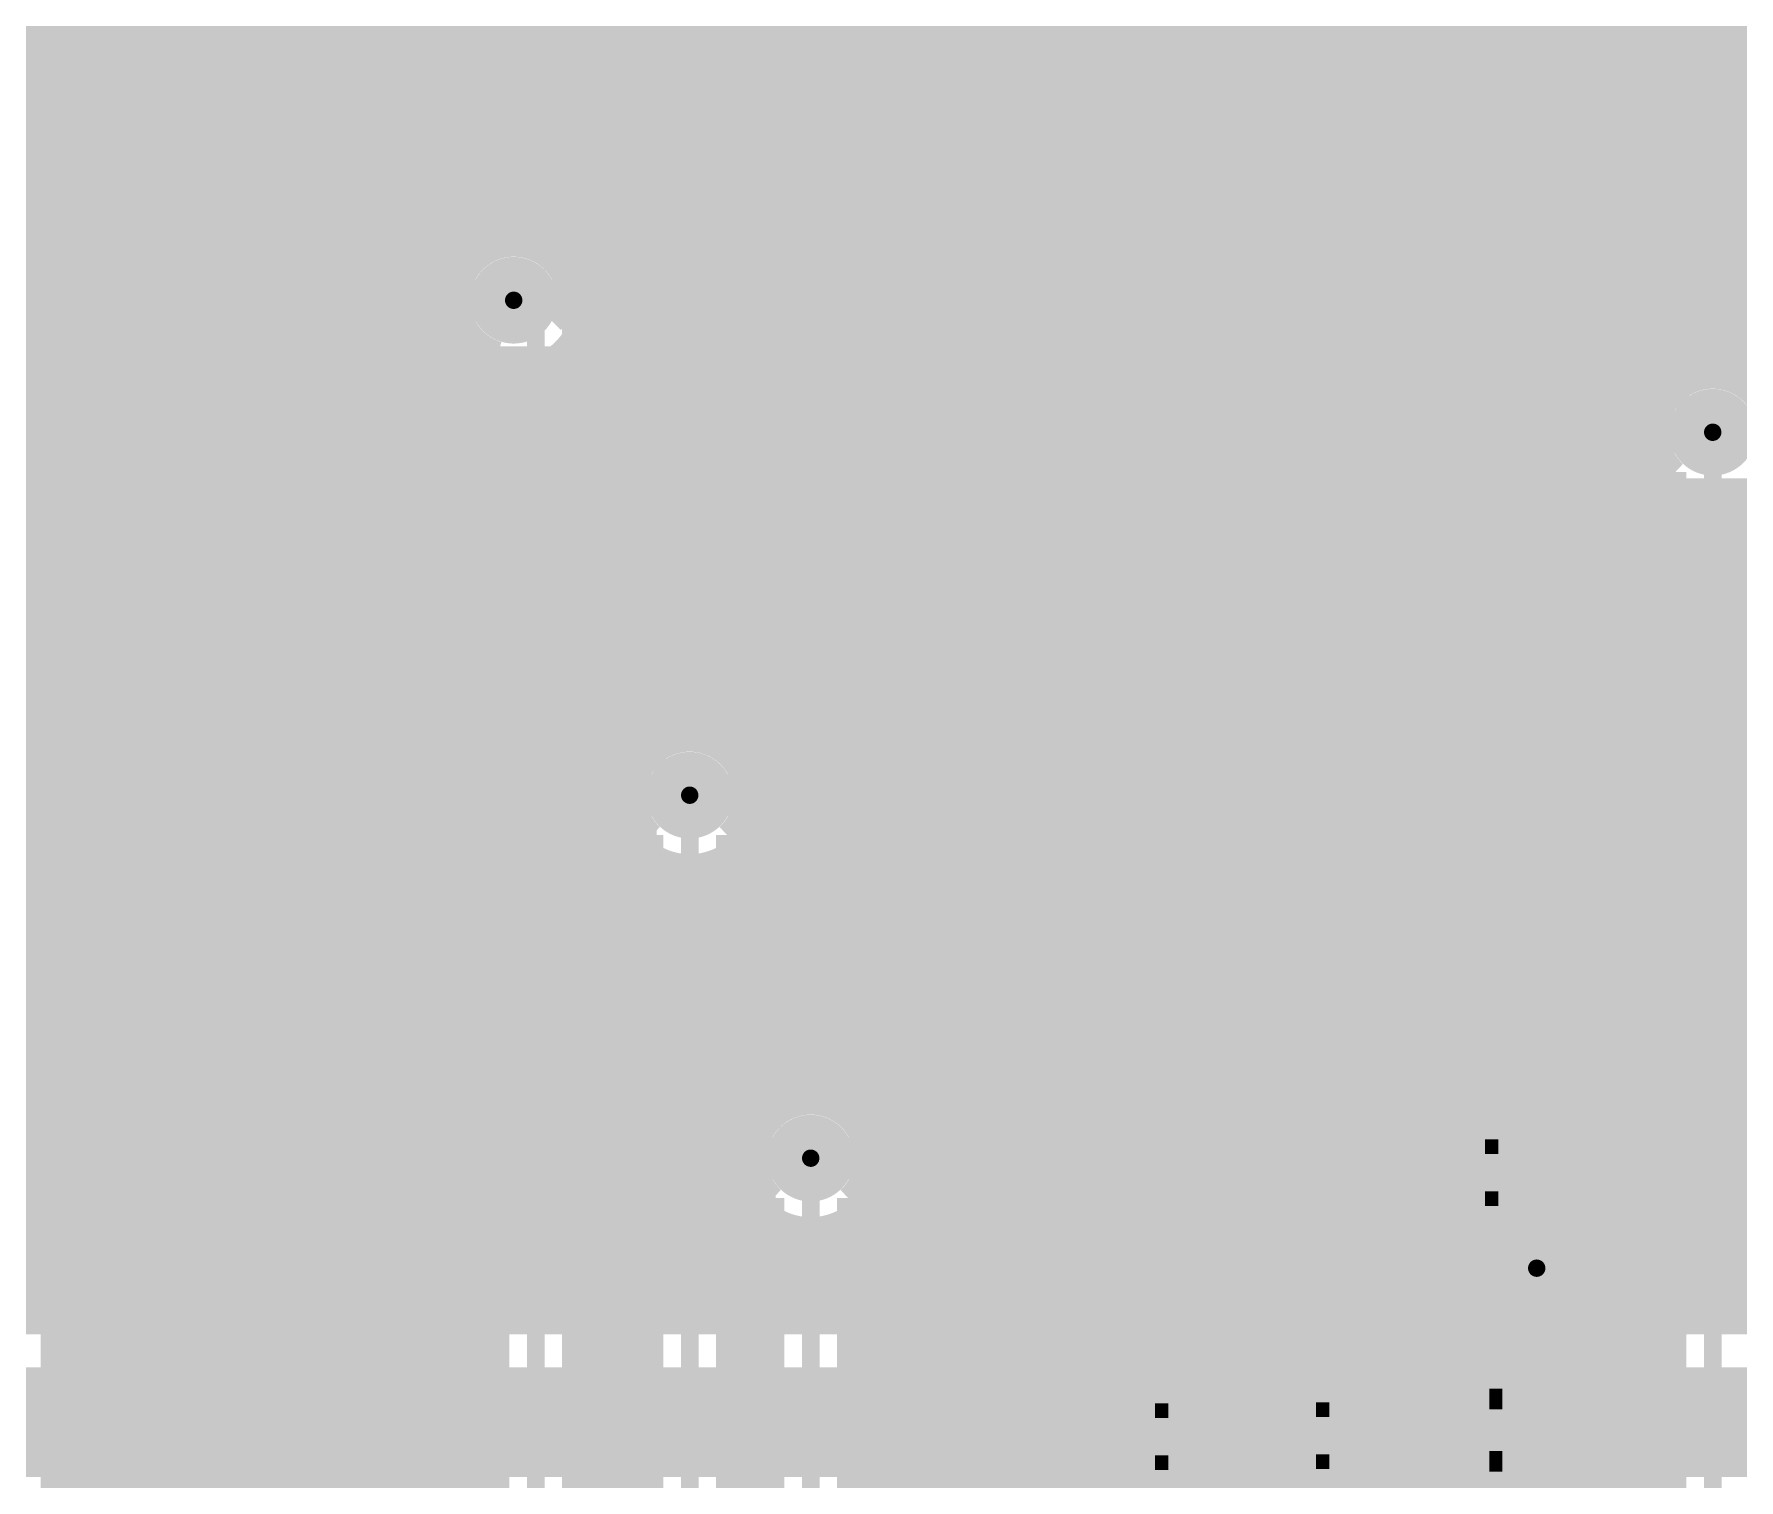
# Model space of a CAD drawing. Extents: x -10 to 131, y -93 to 209.
# Drawn here: x 45.52 to 65.2, y 31.21 to 47.9 of the extents above; entities that cross this region are included whole.
import ezdxf

# ---------------------------------------------------------------- set-up
doc = ezdxf.new("R2010")
doc.units = 0
doc.header["$MEASUREMENT"] = 0
doc.layers.get('0').update_dxf_attribs({"linetype": 'CONTINUOUS'})
for name, color, linetype in [('22-303-0_AST', 7, 'CONTINUOUS'), ('22-303-0_BOT', 2, 'CONTINUOUS'), ('22-303-0_DRD', 6, 'CONTINUOUS'), ('22-303-0_DRL', 1, 'CONTINUOUS'), ('22-303-0_GND', 3, 'CONTINUOUS'), ('22-303-0_IN1', 10, 'CONTINUOUS'), ('22-303-0_SMT', 9, 'CONTINUOUS'), ('22-303-0_SPT', 11, 'CONTINUOUS'), ('22-303-0_SST', 8, 'CONTINUOUS'), ('22-303-0_TOP', 15, 'CONTINUOUS'), ('THRUHOLE_TAP', 2, 'CONTINUOUS')]:
    doc.layers.add(name, color=color, linetype=linetype)

# ---------------------------------------------------------------- blocks, each defined once
blk = doc.blocks.new('ROUND_70')
at = {"const_width": 0.29972}
blk.add_lwpolyline([(-0.14986, 0, 1), (0.14986, 0, 1)], format="xyb", close=True, dxfattribs=at)
blk = doc.blocks.new('ROUND_75')
at = {"const_width": 0.29972}
blk.add_lwpolyline([(-0.14986, 0, 1), (0.14986, 0, 1)], format="xyb", close=True, dxfattribs=at)
blk = doc.blocks.new('ROUND_117')
at = {"const_width": 0.10033}
blk.add_lwpolyline([(-0.050164, 0, 1), (0.050164, 0, 1)], format="xyb", close=True, dxfattribs=at)
blk = doc.blocks.new('ROUND_100')
at = {"const_width": 0.50038}
blk.add_lwpolyline([(-0.25019, 0, 1), (0.25019, 0, 1)], format="xyb", close=True, dxfattribs=at)
blk = doc.blocks.new('ROUND_101')
at = {"const_width": 0.0635}
blk.add_lwpolyline([(-0.03175, 0, 1), (0.03175, 0, 1)], format="xyb", close=True, dxfattribs=at)
blk = doc.blocks.new('RECTANGLE_3')
blk.add_solid([(0.4826, 0.4064), (0.4826, -0.4064), (-0.4826, 0.4064), (-0.4826, -0.4064)])
blk = doc.blocks.new('ROUND_108')
at = {"const_width": 0.10033}
blk.add_lwpolyline([(-0.050164, 0, 1), (0.050164, 0, 1)], format="xyb", close=True, dxfattribs=at)

msp = doc.modelspace()

# ---------------------------------------------------------------- linework, layer by layer
at = {"layer": '22-303-0_AST', "const_width": 0.1524}
for points in [[(63.6905, 30.2895), (63.6905, 33.2105), (62.0522, 33.2105), (62.0522, 30.2895), (63.6905, 30.2895)], [(62.56274, 32.74568), (62.39256, 32.8041), (62.39256, 33.1597), (62.56274, 33.22066), (63.24092, 33.22066), (63.40856, 33.1597), (63.40856, 32.8041), (63.24092, 32.74568)], [(62.39256, 32.02686), (62.39256, 32.26308)], [(62.39256, 32.1437), (63.40856, 32.1437), (63.24092, 32.26308)], [(62.39256, 31.3055), (62.39256, 31.54426)], [(62.39256, 31.42488), (63.40856, 31.42488), (63.24092, 31.54426)]]:
    msp.add_lwpolyline(points, dxfattribs=at)
at = {"layer": '22-303-0_BOT'}
for points, const_width in [([(45.5422, 58.10758), (45.5422, 33.02)], 0.254), ([(45.7708, 58.10758), (45.7708, 33.02)], 0.254), ([(45.9994, 58.10758), (45.9994, 33.02)], 0.254), ([(46.228, 58.10758), (46.228, 33.02)], 0.254), ([(46.4566, 58.10758), (46.4566, 33.02)], 0.254), ([(46.6852, 58.10758), (46.6852, 33.02)], 0.254), ([(46.9138, 58.10758), (46.9138, 33.02)], 0.254), ([(47.1424, 58.10758), (47.1424, 33.02)], 0.254), ([(47.371, 58.10758), (47.371, 33.02)], 0.254), ([(47.5996, 58.10758), (47.5996, 33.02)], 0.254), ([(47.8282, 58.10758), (47.8282, 33.02)], 0.254), ([(48.0568, 58.10758), (48.0568, 33.02)], 0.254), ([(48.2854, 58.10758), (48.2854, 33.02)], 0.254), ([(48.514, 58.10758), (48.514, 33.02)], 0.254), ([(48.7426, 58.10758), (48.7426, 33.02)], 0.254), ([(48.9712, 58.10758), (48.9712, 33.02)], 0.254), ([(49.1998, 58.10758), (49.1998, 33.02)], 0.254), ([(49.4284, 58.10758), (49.4284, 33.02)], 0.254), ([(49.657, 58.10758), (49.657, 33.02)], 0.254), ([(49.8856, 58.10758), (49.8856, 33.02)], 0.254), ([(50.1142, 58.10758), (50.1142, 33.02)], 0.254), ([(50.3428, 58.10758), (50.3428, 45.21454)], 0.254), ([(50.5714, 58.10758), (50.5714, 45.4787)], 0.254), ([(50.8, 58.10758), (50.8, 45.59808)], 0.254), ([(51.0286, 58.10758), (51.0286, 45.63872)], 0.254), ([(51.2572, 58.10758), (51.2572, 45.61332)], 0.254), ([(51.4858, 58.10758), (51.4858, 45.51426)], 0.254), ([(51.7144, 58.10758), (51.7144, 45.29582)], 0.254), ([(51.943, 58.10758), (51.943, 33.02)], 0.254), ([(52.1716, 58.10758), (52.1716, 33.02)], 0.254), ([(52.4002, 58.10758), (52.4002, 39.54272)], 0.254), ([(52.6288, 58.10758), (52.6288, 39.78148)], 0.254), ([(52.8574, 58.10758), (52.8574, 39.8907)], 0.254), ([(53.086, 58.10758), (53.086, 39.92372)], 0.254), ([(53.3146, 58.10758), (53.3146, 39.8907)], 0.254), ([(53.5432, 58.10758), (53.5432, 39.78148)], 0.254), ([(53.7718, 58.10758), (53.7718, 39.54272)], 0.254), ([(54.0004, 58.10758), (54.0004, 35.5727)], 0.254), ([(54.229, 58.10758), (54.229, 35.69208)], 0.254), ([(54.4576, 58.10758), (54.4576, 35.73272)], 0.254), ([(54.6862, 58.10758), (54.6862, 35.70732)], 0.254), ([(54.9148, 58.10758), (54.9148, 35.60826)], 0.254), ([(55.1434, 58.10758), (55.1434, 35.38982)], 0.254), ([(55.372, 58.10758), (55.372, 33.02)], 0.254), ([(55.6006, 58.10758), (55.6006, 33.02)], 0.254), ([(55.8292, 58.10758), (55.8292, 33.02)], 0.254), ([(56.0578, 58.10758), (56.0578, 33.02)], 0.254), ([(56.2864, 58.10758), (56.2864, 33.02)], 0.254), ([(56.515, 58.10758), (56.515, 33.02)], 0.254), ([(56.7436, 58.10758), (56.7436, 33.02)], 0.254), ([(56.9722, 58.10758), (56.9722, 33.02)], 0.254), ([(57.2008, 58.10758), (57.2008, 33.02)], 0.254), ([(57.4294, 58.10758), (57.4294, 33.02)], 0.254), ([(57.658, 58.10758), (57.658, 33.02)], 0.254), ([(57.8866, 58.10758), (57.8866, 33.02)], 0.254), ([(58.1152, 58.10758), (58.1152, 33.02)], 0.254), ([(58.3438, 58.10758), (58.3438, 33.02)], 0.254), ([(58.5724, 58.10758), (58.5724, 33.02)], 0.254), ([(58.801, 58.10758), (58.801, 33.02)], 0.254), ([(59.0296, 58.10758), (59.0296, 33.02)], 0.254), ([(59.2582, 58.10758), (59.2582, 33.02)], 0.254), ([(59.4868, 58.10758), (59.4868, 33.02)], 0.254), ([(59.7154, 58.10758), (59.7154, 33.02)], 0.254), ([(59.944, 58.10758), (59.944, 33.02)], 0.254), ([(60.1726, 58.10758), (60.1726, 33.02)], 0.254), ([(60.4012, 58.10758), (60.4012, 33.02)], 0.254), ([(60.6298, 58.10758), (60.6298, 33.02)], 0.254), ([(60.8584, 58.10758), (60.8584, 33.02)], 0.254), ([(61.087, 58.10758), (61.087, 33.02)], 0.254), ([(61.3156, 58.10758), (61.3156, 33.02)], 0.254), ([(61.5442, 58.10758), (61.5442, 33.02)], 0.254), ([(61.7728, 58.10758), (61.7728, 33.02)], 0.254), ([(62.0014, 58.10758), (62.0014, 33.02)], 0.254), ([(62.23, 58.10758), (62.23, 33.02)], 0.254), ([(62.4586, 58.10758), (62.4586, 33.02)], 0.254), ([(62.6872, 58.10758), (62.6872, 33.02)], 0.254), ([(62.9158, 58.10758), (62.9158, 33.02)], 0.254), ([(63.1444, 58.10758), (63.1444, 33.02)], 0.254), ([(63.373, 58.10758), (63.373, 33.02)], 0.254), ([(63.6016, 58.10758), (63.6016, 33.02)], 0.254), ([(63.8302, 58.10758), (63.8302, 33.02)], 0.254), ([(64.0588, 58.10758), (64.0588, 33.02)], 0.254), ([(64.2874, 58.10758), (64.2874, 43.83532)], 0.254), ([(64.516, 58.10758), (64.516, 44.0182)], 0.254), ([(64.7446, 58.10758), (64.7446, 44.09948)], 0.254), ([(64.9732, 58.10758), (64.9732, 44.10964)], 0.254), ([(65.2018, 58.10758), (65.2018, 44.05376)], 0.254), ([(76.454, 47.8282), (20.5994, 47.8282)], 0.254), ([(76.454, 47.5996), (20.5105, 47.5996)], 0.254), ([(76.454, 47.371), (20.30984, 47.371)], 0.254), ([(76.454, 47.1424), (20.62734, 47.1424)], 0.254), ([(76.454, 46.9138), (21.02866, 46.9138)], 0.254), ([(76.454, 46.6852), (21.1836, 46.6852)], 0.254), ([(76.454, 46.4566), (21.2471, 46.4566)], 0.254), ([(76.454, 46.228), (21.24456, 46.228)], 0.254), ([(76.454, 45.9994), (21.1709, 45.9994)], 0.254), ([(76.454, 45.7708), (21.00326, 45.7708)], 0.254), ([(50.67046, 45.5422), (30.48254, 45.5422)], 0.254), ([(76.454, 45.5422), (51.43754, 45.5422)], 0.254), ([(50.4063, 45.3136), (30.7467, 45.3136)], 0.254), ([(76.454, 45.3136), (51.7017, 45.3136)], 0.254), ([(50.28692, 45.085), (30.86608, 45.085)], 0.254), ([(76.454, 45.085), (51.82108, 45.085)], 0.254), ([(50.24628, 44.8564), (30.90672, 44.8564)], 0.254), ([(76.454, 44.8564), (51.86172, 44.8564)], 0.254), ([(50.27168, 44.6278), (30.88132, 44.6278)], 0.254), ([(76.454, 44.6278), (51.83632, 44.6278)], 0.254), ([(50.37074, 44.3992), (30.78226, 44.3992)], 0.254), ([(50.3428, 44.44746), (50.3428, 33.02)], 0.254), ([(51.7144, 44.36618), (51.7144, 33.02)], 0.254), ([(74.03846, 44.3992), (51.73726, 44.3992)], 0.254), ([(50.58918, 44.1706), (30.56382, 44.1706)], 0.254), ([(50.5714, 44.1833), (50.5714, 33.02)], 0.254), ([(73.7743, 44.1706), (51.51882, 44.1706)], 0.254), ([(50.8, 44.06392), (50.8, 33.02)], 0.254), ([(51.0286, 44.02328), (51.0286, 33.02)], 0.254), ([(51.2572, 44.04868), (51.2572, 33.02)], 0.254), ([(51.4858, 44.14774), (51.4858, 33.02)], 0.254), ([(64.39662, 43.942), (25.2222, 43.942)], 0.254), ([(64.1985, 43.7134), (33.28162, 43.7134)], 0.254), ([(64.1096, 43.4848), (33.55594, 43.4848)], 0.254), ([(64.08928, 43.2562), (33.70326, 43.2562)], 0.254), ([(64.13754, 43.0276), (33.782, 43.0276)], 0.254), ([(64.26962, 42.799), (33.8074, 42.799)], 0.254), ([(64.2874, 42.77614), (64.2874, 33.02)], 0.254), ([(64.516, 42.59326), (64.516, 33.02)], 0.254), ([(64.56426, 42.5704), (40.46982, 42.5704)], 0.254), ([(64.7446, 42.51452), (64.7446, 33.02)], 0.254), ([(64.9732, 42.50182), (64.9732, 33.02)], 0.254), ([(65.2018, 42.5577), (65.2018, 33.02)], 0.254), ([(65.49136, 42.5704), (65.2272, 42.5704)], 0.254), ([(65.5574, 42.3418), (40.68826, 42.3418)], 0.254), ([(65.7098, 42.1132), (40.78732, 42.1132)], 0.254), ([(66.11366, 41.8846), (40.81272, 41.8846)], 0.254), ([(73.8124, 41.656), (40.77208, 41.656)], 0.254), ([(73.8124, 41.4274), (40.6527, 41.4274)], 0.254), ([(73.8124, 41.1988), (40.38854, 41.1988)], 0.254), ([(73.8124, 40.9702), (38.39718, 40.9702)], 0.254), ([(73.8124, 40.7416), (38.34892, 40.7416)], 0.254), ([(73.8124, 40.513), (38.21938, 40.513)], 0.254), ([(73.8124, 40.2844), (37.9222, 40.2844)], 0.254), ([(73.8124, 40.0558), (36.75888, 40.0558)], 0.254), ([(52.70246, 39.8272), (34.03854, 39.8272)], 0.254), ([(73.8378, 39.8272), (53.46954, 39.8272)], 0.254), ([(52.4383, 39.5986), (34.3027, 39.5986)], 0.254), ([(73.9394, 39.5986), (53.7337, 39.5986)], 0.254), ([(52.31892, 39.37), (34.42208, 39.37)], 0.254), ([(73.9394, 39.37), (53.85308, 39.37)], 0.254), ([(52.27828, 39.1414), (34.46272, 39.1414)], 0.254), ([(73.9394, 39.1414), (53.89372, 39.1414)], 0.254), ([(52.30368, 38.9128), (34.43732, 38.9128)], 0.254), ([(73.9394, 38.9128), (53.86832, 38.9128)], 0.254), ([(52.40274, 38.6842), (34.33826, 38.6842)], 0.254), ([(52.4002, 38.68928), (52.4002, 33.02)], 0.254), ([(73.9394, 38.6842), (53.76926, 38.6842)], 0.254), ([(53.7718, 38.68928), (53.7718, 35.30854)], 0.254), ([(52.62118, 38.4556), (34.11982, 38.4556)], 0.254), ([(73.9394, 38.4556), (53.55082, 38.4556)], 0.254), ([(52.6288, 38.45052), (52.6288, 33.02)], 0.254), ([(52.8574, 38.3413), (52.8574, 33.02)], 0.254), ([(53.086, 38.30828), (53.086, 33.02)], 0.254), ([(53.3146, 38.3413), (53.3146, 33.02)], 0.254), ([(53.5432, 38.45052), (53.5432, 33.02)], 0.254), ([(73.9394, 38.227), (33.25876, 38.227)], 0.254), ([(73.9394, 37.9984), (38.61054, 37.9984)], 0.254), ([(73.9394, 37.7698), (39.01186, 37.7698)], 0.254), ([(73.9394, 37.5412), (39.1668, 37.5412)], 0.254), ([(73.9394, 37.3126), (39.2303, 37.3126)], 0.254), ([(73.9394, 37.084), (39.22776, 37.084)], 0.254), ([(73.9394, 36.8554), (39.1541, 36.8554)], 0.254), ([(73.9394, 36.6268), (38.98646, 36.6268)], 0.254), ([(73.9394, 36.3982), (36.75888, 36.3982)], 0.254), ([(73.9394, 36.1696), (36.75888, 36.1696)], 0.254), ([(73.9394, 35.941), (33.7947, 35.941)], 0.254), ([(54.30266, 35.7124), (34.13506, 35.7124)], 0.254), ([(73.9394, 35.7124), (54.66334, 35.7124)], 0.254), ([(53.8988, 35.4838), (34.27476, 35.4838)], 0.254), ([(73.9394, 35.4838), (55.06466, 35.4838)], 0.254), ([(53.7464, 35.2552), (34.33064, 35.2552)], 0.254), ([(73.9394, 35.2552), (55.2196, 35.2552)], 0.254), ([(53.68036, 35.0266), (34.32048, 35.0266)], 0.254), ([(70.27926, 35.0266), (55.2831, 35.0266)], 0.254), ([(53.68544, 34.798), (34.2392, 34.798)], 0.254), ([(69.98462, 34.798), (55.28056, 34.798)], 0.254), ([(53.75656, 34.5694), (34.05632, 34.5694)], 0.254), ([(53.7718, 34.54146), (53.7718, 33.02)], 0.254), ([(69.85254, 34.5694), (55.2069, 34.5694)], 0.254), ([(53.9242, 34.3408), (33.75152, 34.3408)], 0.254), ([(69.80428, 34.3408), (55.03926, 34.3408)], 0.254), ([(55.1434, 34.46018), (55.1434, 33.02)], 0.254), ([(54.0004, 34.2773), (54.0004, 33.02)], 0.254), ([(54.229, 34.15792), (54.229, 33.02)], 0.254), ([(54.6862, 34.14268), (54.6862, 33.02)], 0.254), ([(54.9148, 34.24174), (54.9148, 33.02)], 0.254), ([(69.8246, 34.1122), (33.79978, 34.1122)], 0.254), ([(54.4576, 34.11728), (54.4576, 33.02)], 0.254), ([(69.9135, 33.8836), (33.79978, 33.8836)], 0.254), ([(70.11162, 33.655), (33.74898, 33.655)], 0.254), ([(72.009, 33.4264), (33.63722, 33.4264)], 0.254), ([(72.009, 33.1978), (33.4391, 33.1978)], 0.254), ([(72.009, 33.02), (40.64, 33.02)], 0.254), ([(72.898, 31.877), (40.64, 31.877), (34.163, 31.877), (30.48, 31.877)], 1.27), ([(72.898, 31.877), (40.64, 31.877), (34.163, 31.877)], 1.27), ([(40.64, 31.877), (72.898, 31.877)], 1.27)]:
    msp.add_lwpolyline(points, dxfattribs=dict(at, const_width=const_width))
at = {"layer": '22-303-0_BOT', "const_width": 0.254}
for points in [[(51.054, 45.63872, 0.4142136), (50.24628, 44.831)], [(51.86172, 44.831, 0.4142136), (51.054, 45.63872)], [(50.24628, 44.831, 0.4142136), (51.054, 44.02328)], [(51.054, 44.02328, 0.4142136), (51.86172, 44.831)], [(64.897, 44.11472, 0.4142136), (64.08928, 43.307)], [(65.70472, 43.307, 0.4142136), (64.897, 44.11472)], [(64.08928, 43.307, 0.4142136), (64.897, 42.49928)], [(64.897, 42.49928, 0.2093233), (65.49052, 42.75914)], [(53.086, 39.92372, 0.4142136), (52.27828, 39.116)], [(53.89372, 39.116, 0.4142136), (53.086, 39.92372)], [(52.27828, 39.116, 0.4142136), (53.086, 38.30828)], [(53.086, 38.30828, 0.4142136), (53.89372, 39.116)], [(54.483, 35.73272, 0.4142136), (53.67528, 34.925)], [(55.29072, 34.925, 0.4142136), (54.483, 35.73272)], [(53.67528, 34.925, 0.4142136), (54.483, 34.11728)], [(54.483, 34.11728, 0.4142136), (55.29072, 34.925)]]:
    msp.add_lwpolyline(points, format="xyb", dxfattribs=at)
at = {"layer": '22-303-0_DRD', "const_width": 0.254}
for points in [[(50.419, 44.577), (51.054, 45.212)], [(51.054, 45.212), (51.689, 44.577)], [(50.419, 45.085), (50.419, 44.577)], [(51.054, 44.45), (50.419, 45.085)], [(51.689, 45.085), (51.054, 44.45)], [(51.689, 44.577), (51.689, 45.085)], [(64.262, 43.053), (64.897, 43.688)], [(64.897, 43.688), (65.532, 43.053)], [(64.262, 43.561), (64.262, 43.053)], [(64.897, 42.926), (64.262, 43.561)], [(65.532, 43.561), (64.897, 42.926)], [(52.451, 38.862), (53.086, 39.497)], [(53.086, 39.497), (53.721, 38.862)], [(52.451, 39.37), (52.451, 38.862)], [(53.086, 38.735), (52.451, 39.37)], [(53.721, 39.37), (53.086, 38.735)], [(53.721, 38.862), (53.721, 39.37)], [(53.848, 34.671), (54.483, 35.306)], [(54.483, 35.306), (55.118, 34.671)], [(53.848, 35.179), (53.848, 34.671)], [(54.483, 34.544), (53.848, 35.179)], [(55.118, 35.179), (54.483, 34.544)], [(55.118, 34.671), (55.118, 35.179)], [(62.23, 33.401), (62.865, 34.036)], [(62.865, 34.036), (63.5, 33.401)], [(62.23, 33.909), (62.23, 33.401)], [(62.865, 33.274), (62.23, 33.909)], [(63.5, 33.909), (62.865, 33.274)], [(63.5, 33.401), (63.5, 33.909)]]:
    msp.add_lwpolyline(points, dxfattribs=at)
at = {"layer": '22-303-0_IN1'}
for points, const_width in [([(72.009, 47.752), (45.72, 47.752)], 0.254), ([(45.72, 47.752), (45.72, 21.58492)], 0.254), ([(45.9486, 47.752), (45.9486, 21.54174)], 0.254), ([(46.1772, 47.752), (46.1772, 21.3868)], 0.254), ([(46.4058, 47.752), (46.4058, 10.7188)], 0.254), ([(46.6344, 47.752), (46.6344, 10.87374)], 0.254), ([(46.863, 47.752), (46.863, 10.91692)], 0.254), ([(47.0916, 47.752), (47.0916, 10.87374)], 0.254), ([(47.3202, 47.752), (47.3202, 10.7188)], 0.254), ([(47.5488, 47.752), (47.5488, 10.7188)], 0.254), ([(47.7774, 47.752), (47.7774, 10.7188)], 0.254), ([(48.006, 47.752), (48.006, 10.7188)], 0.254), ([(48.2346, 47.752), (48.2346, 10.7188)], 0.254), ([(48.4632, 47.752), (48.4632, 10.7188)], 0.254), ([(48.6918, 47.752), (48.6918, 10.7188)], 0.254), ([(48.9204, 47.752), (48.9204, 10.7188)], 0.254), ([(49.149, 47.752), (49.149, 10.7188)], 0.254), ([(49.3776, 47.752), (49.3776, 10.7188)], 0.254), ([(49.6062, 47.752), (49.6062, 10.83818)], 0.254), ([(49.8348, 47.752), (49.8348, 19.7358)], 0.254), ([(50.0634, 47.752), (50.0634, 19.89074)], 0.254), ([(50.292, 47.752), (50.292, 19.93392)], 0.254), ([(50.5206, 47.752), (50.5206, 45.16628)], 0.254), ([(50.7492, 47.752), (50.7492, 45.38218)], 0.254), ([(50.9778, 47.752), (50.9778, 45.45584)], 0.254), ([(51.2064, 47.752), (51.2064, 45.4406)], 0.254), ([(51.435, 47.752), (51.435, 45.33138)], 0.254), ([(51.6636, 47.752), (51.6636, 44.98848)], 0.254), ([(51.8922, 47.752), (51.8922, 22.9743)], 0.254), ([(52.1208, 47.752), (52.1208, 22.96922)], 0.254), ([(52.3494, 47.752), (52.3494, 24.03348)], 0.254), ([(52.578, 47.752), (52.578, 39.48684)], 0.254), ([(52.8066, 47.752), (52.8066, 39.67988)], 0.254), ([(53.0352, 47.752), (53.0352, 39.74338)], 0.254), ([(53.2638, 47.752), (53.2638, 39.72052)], 0.254), ([(53.4924, 47.752), (53.4924, 39.59606)], 0.254), ([(53.721, 47.752), (53.721, 23.5458)], 0.254), ([(53.9496, 47.752), (53.9496, 35.26028)], 0.254), ([(54.1782, 47.752), (54.1782, 35.47618)], 0.254), ([(54.4068, 47.752), (54.4068, 35.54984)], 0.254), ([(54.6354, 47.752), (54.6354, 35.5346)], 0.254), ([(54.864, 47.752), (54.864, 35.42538)], 0.254), ([(55.0926, 47.752), (55.0926, 35.08248)], 0.254), ([(55.3212, 47.752), (55.3212, 30.44952)], 0.254), ([(55.5498, 47.752), (55.5498, 30.47238)], 0.254), ([(55.7784, 47.752), (55.7784, 30.40888)], 0.254), ([(56.007, 47.752), (56.007, 30.21584)], 0.254), ([(56.2356, 47.752), (56.2356, 29.4386)], 0.254), ([(56.4642, 47.752), (56.4642, 29.45384)], 0.254), ([(56.6928, 47.752), (56.6928, 29.38018)], 0.254), ([(56.9214, 47.752), (56.9214, 29.16428)], 0.254), ([(57.15, 47.752), (57.15, 23.5458)], 0.254), ([(57.3786, 47.752), (57.3786, 29.52242)], 0.254), ([(57.6072, 47.752), (57.6072, 29.8069)], 0.254), ([(57.8358, 47.752), (57.8358, 29.90342)], 0.254), ([(58.0644, 47.752), (58.0644, 29.9085)], 0.254), ([(58.293, 47.752), (58.293, 29.82214)], 0.254), ([(58.5216, 47.752), (58.5216, 29.57576)], 0.254), ([(58.7502, 47.752), (58.7502, 23.5458)], 0.254), ([(58.9788, 47.752), (58.9788, 23.5458)], 0.254), ([(59.2074, 47.752), (59.2074, 23.5458)], 0.254), ([(59.436, 47.752), (59.436, 23.5458)], 0.254), ([(59.6646, 47.752), (59.6646, 23.5458)], 0.254), ([(59.8932, 47.752), (59.8932, 23.495)], 0.254), ([(60.1218, 47.752), (60.1218, 23.2918)], 0.254), ([(60.3504, 47.752), (60.3504, 23.0632)], 0.254), ([(60.579, 47.752), (60.579, 22.8346)], 0.254), ([(60.8076, 47.752), (60.8076, 22.606)], 0.254), ([(61.0362, 47.752), (61.0362, 26.32456)], 0.254), ([(61.2648, 47.752), (61.2648, 26.57094)], 0.254), ([(61.4934, 47.752), (61.4934, 26.6573)], 0.254), ([(61.722, 47.752), (61.722, 26.65222)], 0.254), ([(61.9506, 47.752), (61.9506, 26.5557)], 0.254), ([(62.1792, 47.752), (62.1792, 26.27122)], 0.254), ([(62.4078, 47.752), (62.4078, 34.0868)], 0.254), ([(62.6364, 47.752), (62.6364, 34.24174)], 0.254), ([(62.865, 47.752), (62.865, 34.28492)], 0.254), ([(63.0936, 47.752), (63.0936, 34.24174)], 0.254), ([(63.3222, 47.752), (63.3222, 34.0868)], 0.254), ([(63.5508, 47.752), (63.5508, 19.3548)], 0.254), ([(63.7794, 47.752), (63.7794, 19.1262)], 0.254), ([(64.008, 47.752), (64.008, 29.0322)], 0.254), ([(64.2366, 47.752), (64.2366, 29.2862)], 0.254), ([(64.4652, 47.752), (64.4652, 43.7642)], 0.254), ([(64.6938, 47.752), (64.6938, 43.9039)], 0.254), ([(64.9224, 47.752), (64.9224, 43.93692)], 0.254), ([(65.151, 47.752), (65.151, 43.88358)], 0.254), ([(72.009, 47.6504), (45.72, 47.6504)], 0.254), ([(72.009, 47.4218), (45.72, 47.4218)], 0.254), ([(72.009, 47.1932), (45.72, 47.1932)], 0.254), ([(72.009, 46.9646), (45.72, 46.9646)], 0.254), ([(72.009, 46.736), (45.72, 46.736)], 0.254), ([(72.009, 46.5074), (45.72, 46.5074)], 0.254), ([(72.009, 46.2788), (45.72, 46.2788)], 0.254), ([(72.009, 46.0502), (45.72, 46.0502)], 0.254), ([(72.009, 45.8216), (45.72, 45.8216)], 0.254), ([(72.009, 45.593), (45.72, 45.593)], 0.254), ([(50.71872, 45.3644), (45.72, 45.3644)], 0.254), ([(72.009, 45.3644), (51.38928, 45.3644)], 0.254), ([(50.50282, 45.1358), (45.72, 45.1358)], 0.254), ([(72.009, 45.1358), (51.60518, 45.1358)], 0.254), ([(50.42916, 44.9072), (45.72, 44.9072)], 0.254), ([(51.054, 44.831), (51.308, 44.577), (51.308, 19.812), (56.134, 14.986)], 0.2032), ([(72.009, 44.9072), (51.67884, 44.9072)], 0.254), ([(51.68138, 44.79036), (51.68269, 44.831)], 0.254), ([(50.44186, 44.6786), (45.72, 44.6786)], 0.254), ([(72.009, 44.6786), (51.7271, 44.6786)], 0.254), ([(51.7398, 44.577), (51.7398, 22.92858)], 0.254), ([(50.55108, 44.45), (45.72, 44.45)], 0.254), ([(50.5206, 44.49572), (50.5206, 19.89074)], 0.254), ([(72.009, 44.45), (51.7398, 44.45)], 0.254), ([(50.8762, 44.2214), (45.72, 44.2214)], 0.254), ([(50.7492, 44.27982), (50.7492, 19.7358)], 0.254), ([(50.8762, 44.22648), (50.8762, 19.812)], 0.254), ([(72.009, 44.2214), (51.7398, 44.2214)], 0.254), ([(50.8762, 43.9928), (45.72, 43.9928)], 0.254), ([(72.009, 43.9928), (51.7398, 43.9928)], 0.254), ([(50.8762, 43.7642), (45.72, 43.7642)], 0.254), ([(64.46266, 43.7642), (51.7398, 43.7642)], 0.254), ([(50.8762, 43.5356), (45.72, 43.5356)], 0.254), ([(64.31026, 43.5356), (51.7398, 43.5356)], 0.254), ([(50.8762, 43.307), (45.72, 43.307)], 0.254), ([(64.26708, 43.307), (51.7398, 43.307)], 0.254), ([(64.897, 21.463), (64.389, 21.971), (64.389, 28.829), (64.897, 29.337), (64.897, 43.307)], 0.2032), ([(50.8762, 43.0784), (45.72, 43.0784)], 0.254), ([(64.31026, 43.0784), (51.7398, 43.0784)], 0.254), ([(50.8762, 42.8498), (45.72, 42.8498)], 0.254), ([(64.46266, 42.8498), (51.7398, 42.8498)], 0.254), ([(64.4652, 42.84726), (64.4652, 29.5148)], 0.254), ([(50.8762, 42.6212), (45.72, 42.6212)], 0.254), ([(64.4652, 42.6212), (51.7398, 42.6212)], 0.254), ([(50.8762, 42.3926), (45.72, 42.3926)], 0.254), ([(64.4652, 42.3926), (51.7398, 42.3926)], 0.254), ([(50.8762, 42.164), (45.72, 42.164)], 0.254), ([(64.4652, 42.164), (51.7398, 42.164)], 0.254), ([(50.8762, 41.9354), (45.72, 41.9354)], 0.254), ([(64.4652, 41.9354), (51.7398, 41.9354)], 0.254), ([(50.8762, 41.7068), (45.72, 41.7068)], 0.254), ([(64.4652, 41.7068), (51.7398, 41.7068)], 0.254), ([(50.8762, 41.4782), (45.72, 41.4782)], 0.254), ([(64.4652, 41.4782), (51.7398, 41.4782)], 0.254), ([(50.8762, 41.2496), (45.72, 41.2496)], 0.254), ([(64.4652, 41.2496), (51.7398, 41.2496)], 0.254), ([(50.8762, 41.021), (45.72, 41.021)], 0.254), ([(64.4652, 41.021), (51.7398, 41.021)], 0.254), ([(50.8762, 40.7924), (45.72, 40.7924)], 0.254), ([(64.4652, 40.7924), (51.7398, 40.7924)], 0.254), ([(50.8762, 40.5638), (45.72, 40.5638)], 0.254), ([(64.4652, 40.5638), (51.7398, 40.5638)], 0.254), ([(50.8762, 40.3352), (45.72, 40.3352)], 0.254), ([(64.4652, 40.3352), (51.7398, 40.3352)], 0.254), ([(50.8762, 40.1066), (45.72, 40.1066)], 0.254), ([(64.4652, 40.1066), (51.7398, 40.1066)], 0.254), ([(50.8762, 39.878), (45.72, 39.878)], 0.254), ([(64.4652, 39.878), (51.7398, 39.878)], 0.254), ([(50.8762, 39.6494), (45.72, 39.6494)], 0.254), ([(52.75072, 39.6494), (51.7398, 39.6494)], 0.254), ([(64.4652, 39.6494), (53.42128, 39.6494)], 0.254), ([(50.8762, 39.4208), (45.72, 39.4208)], 0.254), ([(52.53482, 39.4208), (51.7398, 39.4208)], 0.254), ([(64.4652, 39.4208), (53.63718, 39.4208)], 0.254), ([(50.8762, 39.1922), (45.72, 39.1922)], 0.254), ([(52.46116, 39.1922), (51.7398, 39.1922)], 0.254), ([(53.086, 39.116), (53.086, 27.559)], 0.2032), ([(64.4652, 39.1922), (53.71084, 39.1922)], 0.254), ([(50.8762, 38.9636), (45.72, 38.9636)], 0.254), ([(52.47386, 38.9636), (51.7398, 38.9636)], 0.254), ([(64.4652, 38.9636), (53.6956, 38.9636)], 0.254), ([(50.8762, 38.735), (45.72, 38.735)], 0.254), ([(52.58308, 38.735), (51.7398, 38.735)], 0.254), ([(52.578, 38.74262), (52.578, 27.92984)], 0.254), ([(52.6542, 38.65626), (52.6542, 28.0162)], 0.254), ([(53.5178, 38.65626), (53.5178, 28.0162)], 0.254), ([(64.4652, 38.735), (53.58638, 38.735)], 0.254), ([(50.8762, 38.5064), (45.72, 38.5064)], 0.254), ([(52.6542, 38.5064), (51.7398, 38.5064)], 0.254), ([(64.4652, 38.5064), (53.5178, 38.5064)], 0.254), ([(50.8762, 38.2778), (45.72, 38.2778)], 0.254), ([(52.6542, 38.2778), (51.7398, 38.2778)], 0.254), ([(64.4652, 38.2778), (53.5178, 38.2778)], 0.254), ([(50.8762, 38.0492), (45.72, 38.0492)], 0.254), ([(52.6542, 38.0492), (51.7398, 38.0492)], 0.254), ([(64.4652, 38.0492), (53.5178, 38.0492)], 0.254), ([(50.8762, 37.8206), (45.72, 37.8206)], 0.254), ([(52.6542, 37.8206), (51.7398, 37.8206)], 0.254), ([(64.4652, 37.8206), (53.5178, 37.8206)], 0.254), ([(50.8762, 37.592), (45.72, 37.592)], 0.254), ([(52.6542, 37.592), (51.7398, 37.592)], 0.254), ([(64.4652, 37.592), (53.5178, 37.592)], 0.254), ([(50.8762, 37.3634), (45.72, 37.3634)], 0.254), ([(52.6542, 37.3634), (51.7398, 37.3634)], 0.254), ([(64.4652, 37.3634), (53.5178, 37.3634)], 0.254), ([(50.8762, 37.1348), (45.72, 37.1348)], 0.254), ([(52.6542, 37.1348), (51.7398, 37.1348)], 0.254), ([(64.4652, 37.1348), (53.5178, 37.1348)], 0.254), ([(50.8762, 36.9062), (45.72, 36.9062)], 0.254), ([(52.6542, 36.9062), (51.7398, 36.9062)], 0.254), ([(64.4652, 36.9062), (53.5178, 36.9062)], 0.254), ([(50.8762, 36.6776), (45.72, 36.6776)], 0.254), ([(52.6542, 36.6776), (51.7398, 36.6776)], 0.254), ([(64.4652, 36.6776), (53.5178, 36.6776)], 0.254), ([(50.8762, 36.449), (45.72, 36.449)], 0.254), ([(52.6542, 36.449), (51.7398, 36.449)], 0.254), ([(64.4652, 36.449), (53.5178, 36.449)], 0.254), ([(50.8762, 36.2204), (45.72, 36.2204)], 0.254), ([(52.6542, 36.2204), (51.7398, 36.2204)], 0.254), ([(64.4652, 36.2204), (53.5178, 36.2204)], 0.254), ([(50.8762, 35.9918), (45.72, 35.9918)], 0.254), ([(52.6542, 35.9918), (51.7398, 35.9918)], 0.254), ([(64.4652, 35.9918), (53.5178, 35.9918)], 0.254), ([(50.8762, 35.7632), (45.72, 35.7632)], 0.254), ([(52.6542, 35.7632), (51.7398, 35.7632)], 0.254), ([(64.4652, 35.7632), (53.5178, 35.7632)], 0.254), ([(50.8762, 35.5346), (45.72, 35.5346)], 0.254), ([(52.6542, 35.5346), (51.7398, 35.5346)], 0.254), ([(54.32298, 35.5346), (53.5178, 35.5346)], 0.254), ([(64.4652, 35.5346), (54.64048, 35.5346)], 0.254), ([(50.8762, 35.306), (45.72, 35.306)], 0.254), ([(52.6542, 35.306), (51.7398, 35.306)], 0.254), ([(53.98008, 35.306), (53.5178, 35.306)], 0.254), ([(64.4652, 35.306), (54.98338, 35.306)], 0.254), ([(50.8762, 35.0774), (45.72, 35.0774)], 0.254), ([(52.6542, 35.0774), (51.7398, 35.0774)], 0.254), ([(53.87086, 35.0774), (53.5178, 35.0774)], 0.254), ([(64.4652, 35.0774), (55.0926, 35.0774)], 0.254), ([(50.8762, 34.8488), (45.72, 34.8488)], 0.254), ([(52.6542, 34.8488), (51.7398, 34.8488)], 0.254), ([(53.85816, 34.8488), (53.5178, 34.8488)], 0.254), ([(54.483, 34.925), (54.483, 25.146)], 0.2032), ([(55.0926, 34.76498), (55.0926, 30.32506)], 0.254), ([(64.4652, 34.8488), (55.10784, 34.8488)], 0.254), ([(50.8762, 34.6202), (45.72, 34.6202)], 0.254), ([(52.6542, 34.6202), (51.7398, 34.6202)], 0.254), ([(53.93182, 34.6202), (53.5178, 34.6202)], 0.254), ([(53.9496, 34.58972), (53.9496, 25.48128)], 0.254), ([(64.4652, 34.6202), (55.03418, 34.6202)], 0.254), ([(50.8762, 34.3916), (45.72, 34.3916)], 0.254), ([(52.6542, 34.3916), (51.7398, 34.3916)], 0.254), ([(54.0512, 34.3916), (53.5178, 34.3916)], 0.254), ([(54.0512, 34.46526), (54.0512, 25.6032)], 0.254), ([(54.9148, 34.46526), (54.9148, 30.08122)], 0.254), ([(64.4652, 34.3916), (54.9148, 34.3916)], 0.254), ([(50.8762, 34.163), (45.72, 34.163)], 0.254), ([(52.6542, 34.163), (51.7398, 34.163)], 0.254), ([(54.0512, 34.163), (53.5178, 34.163)], 0.254), ([(62.49162, 34.163), (54.9148, 34.163)], 0.254), ([(64.4652, 34.163), (63.23584, 34.163)], 0.254), ([(50.8762, 33.9344), (45.72, 33.9344)], 0.254), ([(52.6542, 33.9344), (51.7398, 33.9344)], 0.254), ([(54.0512, 33.9344), (53.5178, 33.9344)], 0.254), ([(62.30112, 33.9344), (54.9148, 33.9344)], 0.254), ([(64.4652, 33.9344), (63.42888, 33.9344)], 0.254), ([(50.8762, 33.7058), (45.72, 33.7058)], 0.254), ([(52.6542, 33.7058), (51.7398, 33.7058)], 0.254), ([(54.0512, 33.7058), (53.5178, 33.7058)], 0.254), ([(62.23762, 33.7058), (54.9148, 33.7058)], 0.254), ([(64.4652, 33.7058), (63.49238, 33.7058)], 0.254), ([(50.8762, 33.4772), (45.72, 33.4772)], 0.254), ([(52.6542, 33.4772), (51.7398, 33.4772)], 0.254), ([(54.0512, 33.4772), (53.5178, 33.4772)], 0.254), ([(62.26048, 33.4772), (54.9148, 33.4772)], 0.254), ([(64.4652, 33.4772), (63.46952, 33.4772)], 0.254), ([(50.8762, 33.2486), (45.72, 33.2486)], 0.254), ([(52.6542, 33.2486), (51.7398, 33.2486)], 0.254), ([(54.0512, 33.2486), (53.5178, 33.2486)], 0.254), ([(62.3824, 33.2486), (54.9148, 33.2486)], 0.254), ([(62.4078, 33.22066), (62.4078, 23.5839)], 0.254), ([(63.3222, 33.22066), (63.3222, 19.5834)], 0.254), ([(64.4652, 33.2486), (63.34506, 33.2486)], 0.254), ([(50.8762, 33.02), (45.72, 33.02)], 0.254), ([(52.6542, 33.02), (51.7398, 33.02)], 0.254), ([(54.0512, 33.02), (53.5178, 33.02)], 0.254), ([(64.4652, 33.02), (54.9148, 33.02)], 0.254), ([(62.6364, 33.06826), (62.6364, 23.61692)], 0.254), ([(62.865, 33.02508), (62.865, 23.56358)], 0.254), ([(63.0936, 33.06826), (63.0936, 23.39086)], 0.254), ([(50.8762, 32.7914), (45.72, 32.7914)], 0.254), ([(52.6542, 32.7914), (51.7398, 32.7914)], 0.254), ([(54.0512, 32.7914), (53.5178, 32.7914)], 0.254), ([(64.4652, 32.7914), (54.9148, 32.7914)], 0.254), ([(50.8762, 32.5628), (45.72, 32.5628)], 0.254), ([(52.6542, 32.5628), (51.7398, 32.5628)], 0.254), ([(54.0512, 32.5628), (53.5178, 32.5628)], 0.254), ([(64.4652, 32.5628), (54.9148, 32.5628)], 0.254), ([(50.8762, 32.3342), (45.72, 32.3342)], 0.254), ([(52.6542, 32.3342), (51.7398, 32.3342)], 0.254), ([(54.0512, 32.3342), (53.5178, 32.3342)], 0.254), ([(64.4652, 32.3342), (54.9148, 32.3342)], 0.254), ([(50.8762, 32.1056), (45.72, 32.1056)], 0.254), ([(52.6542, 32.1056), (51.7398, 32.1056)], 0.254), ([(54.0512, 32.1056), (53.5178, 32.1056)], 0.254), ([(64.4652, 32.1056), (54.9148, 32.1056)], 0.254), ([(50.8762, 31.877), (45.72, 31.877)], 0.254), ([(52.6542, 31.877), (51.7398, 31.877)], 0.254), ([(54.0512, 31.877), (53.5178, 31.877)], 0.254), ([(64.4652, 31.877), (54.9148, 31.877)], 0.254), ([(50.8762, 31.6484), (45.72, 31.6484)], 0.254), ([(52.6542, 31.6484), (51.7398, 31.6484)], 0.254), ([(54.0512, 31.6484), (53.5178, 31.6484)], 0.254), ([(64.4652, 31.6484), (54.9148, 31.6484)], 0.254), ([(50.8762, 31.4198), (45.72, 31.4198)], 0.254), ([(52.6542, 31.4198), (51.7398, 31.4198)], 0.254), ([(54.0512, 31.4198), (53.5178, 31.4198)], 0.254), ([(64.4652, 31.4198), (54.9148, 31.4198)], 0.254), ([(50.8762, 31.1912), (45.72, 31.1912)], 0.254), ([(52.6542, 31.1912), (51.7398, 31.1912)], 0.254), ([(54.0512, 31.1912), (53.5178, 31.1912)], 0.254), ([(64.4652, 31.1912), (54.9148, 31.1912)], 0.254)]:
    msp.add_lwpolyline(points, dxfattribs=dict(at, const_width=const_width))
at = {"layer": '22-303-0_IN1', "const_width": 0.254}
for points in [[(51.054, 45.46092, 0.4142136), (50.42408, 44.831)], [(51.68392, 44.831, 0.4142136), (51.054, 45.46092)], [(50.42408, 44.831, 0.3327072), (50.8762, 44.22648)], [(51.7398, 44.577, 0.1305196), (51.68291, 44.79123)], [(51.7398, 44.577, 0.1305196), (51.68291, 44.79123)], [(64.897, 43.93692, 0.4142136), (64.26708, 43.307)], [(65.52692, 43.307, 0.4142136), (64.897, 43.93692)], [(64.26708, 43.307, 0.2070672), (64.46575, 42.84784)], [(53.086, 39.74592, 0.4142136), (52.45608, 39.116)], [(53.71592, 39.116, 0.4142136), (53.086, 39.74592)], [(52.45608, 39.116, 0.2070672), (52.65475, 38.65684)], [(53.5178, 38.65626, 0.2070673), (53.71672, 39.116)], [(54.483, 35.55492, 0.4142136), (53.85308, 34.925)], [(55.11292, 34.925, 0.4142136), (54.483, 35.55492)], [(53.85308, 34.925, 0.2070672), (54.05175, 34.46584)], [(54.9148, 34.46526, 0.2070673), (55.11372, 34.925)], [(62.865, 34.28492, 0.4142136), (62.23508, 33.655)], [(63.49492, 33.655, 0.4142136), (62.865, 34.28492)], [(62.23508, 33.655, 0.4142136), (62.865, 33.02508)], [(62.865, 33.02508, 0.4142136), (63.49492, 33.655)]]:
    msp.add_lwpolyline(points, format="xyb", dxfattribs=at)
at = {"layer": '22-303-0_SST', "const_width": 0.1524}
for points in [[(62.484, 35.5727), (62.3443, 35.61588), (62.3443, 35.86988), (62.484, 35.91306), (63.05042, 35.91306), (63.19012, 35.86988), (63.19012, 35.61588), (63.05042, 35.5727)], [(62.3443, 34.97326), (62.3443, 35.1409)], [(62.3443, 35.05708), (63.19012, 35.05708), (63.05042, 35.1409)], [(62.3443, 34.37128), (62.3443, 34.54146)], [(62.3443, 34.45764), (63.19012, 34.45764), (63.05042, 34.54146)], [(62.3443, 33.89884), (62.484, 33.98266), (62.62624, 34.02584), (62.90818, 34.02584), (63.05042, 33.98266), (63.19012, 33.89884), (63.19012, 33.81248), (63.05042, 33.72866), (62.90818, 33.68548), (62.62624, 33.68548), (62.484, 33.72866), (62.3443, 33.81248), (62.3443, 33.89884)], [(63.6905, 30.2895), (63.6905, 33.2105), (62.0522, 33.2105), (62.0522, 30.2895), (63.6905, 30.2895)], [(58.674, 32.5247), (58.5343, 32.56788), (58.5343, 32.82188), (58.674, 32.86506), (59.24042, 32.86506), (59.38012, 32.82188), (59.38012, 32.56788), (59.24042, 32.5247)], [(60.53328, 32.5374), (60.39358, 32.58058), (60.39358, 32.83458), (60.53328, 32.87776), (61.09716, 32.87776), (61.2394, 32.83458), (61.2394, 32.58058), (61.09716, 32.5374)], [(58.5343, 31.92526), (58.5343, 32.0929)], [(58.5343, 32.00908), (59.38012, 32.00908), (59.24042, 32.0929)], [(60.39358, 31.93796), (60.39358, 32.1056)], [(60.39358, 32.02178), (61.2394, 32.02178), (61.09716, 32.1056)], [(58.5343, 31.32328), (58.5343, 31.49346)], [(58.5343, 31.40964), (59.38012, 31.40964), (59.24042, 31.49346)], [(60.39358, 31.33598), (60.39358, 31.50616)], [(60.39358, 31.42234), (61.2394, 31.42234), (61.09716, 31.50616)]]:
    msp.add_lwpolyline(points, dxfattribs=at)
at = {"layer": '22-303-0_TOP'}
for points, const_width in [([(-6.731, 51.689), (-5.588, 50.546), (2.54, 50.546), (3.429, 51.435), (4.572, 51.435), (5.207, 52.07), (13.081, 52.07), (14.351, 50.8), (18.288, 50.8), (18.669, 51.181), (18.669, 54.229), (20.955, 56.515), (32.512, 56.515), (44.196, 44.831), (51.054, 44.831)], 0.2032), ([(22.479, 42.799), (22.606, 42.799), (24.257, 44.45), (26.035, 44.45), (26.924, 43.561), (31.623, 43.561), (32.258, 44.196), (73.914, 44.196), (74.422, 43.688)], 0.2032), ([(64.897, 43.307), (64.516, 43.688), (32.385, 43.688), (31.75, 43.053), (26.797, 43.053), (26.289, 43.561), (24.511, 43.561)], 0.2032), ([(66.294, 42.672), (34.163, 42.672), (33.401, 41.91), (32.131, 41.91), (31.496, 42.545), (26.416, 42.545), (26.289, 42.672), (23.241, 42.672), (21.971, 41.402), (16.129, 41.402)], 0.2032), ([(25.781, 40.513), (25.781, 40.386), (75.057, 40.386)], 0.2032), ([(-6.477, 39.243), (4.572, 39.243), (6.096, 37.719), (6.604, 37.719), (8.001, 39.116), (9.017, 39.116), (10.033, 38.1), (14.224, 38.1), (14.859, 38.735), (24.765, 38.735), (25.908, 39.878), (52.324, 39.878), (53.086, 39.116)], 0.2032), ([(70.612, 34.29), (69.977, 34.925), (54.483, 34.925)], 0.2032), ([(62.865, 32.4612), (62.865, 33.655)], 0.381), ([(62.865, 31.0388), (62.865, 29.2862)], 0.381)]:
    msp.add_lwpolyline(points, dxfattribs=dict(at, const_width=const_width))

# ---------------------------------------------------------------- block references
at = {"layer": '22-303-0_BOT'}
for name, p in [('ROUND_70', (51.054, 44.831)), ('ROUND_70', (64.897, 43.307)), ('ROUND_70', (53.086, 39.116)), ('ROUND_70', (54.483, 34.925)), ('ROUND_75', (62.865, 33.655))]:
    msp.add_blockref(name, p, dxfattribs=at)
at = {"layer": '22-303-0_DRL'}
for p in [(51.054, 44.831), (64.897, 43.307), (53.086, 39.116), (54.483, 34.925), (62.865, 33.655)]:
    msp.add_blockref('ROUND_117', p, dxfattribs=at)
at = {"layer": '22-303-0_GND'}
for name, p in [('ROUND_100', (51.054, 44.831)), ('ROUND_100', (64.897, 43.307)), ('ROUND_100', (53.086, 39.116)), ('ROUND_100', (54.483, 34.925)), ('ROUND_101', (62.865, 33.655))]:
    msp.add_blockref(name, p, dxfattribs=at)
at = {"layer": '22-303-0_IN1'}
for name, p in [('ROUND_70', (51.054, 44.831)), ('ROUND_70', (64.897, 43.307)), ('ROUND_70', (53.086, 39.116)), ('ROUND_70', (54.483, 34.925)), ('ROUND_75', (62.865, 33.655))]:
    msp.add_blockref(name, p, dxfattribs=at)
at = {"layer": '22-303-0_SMT'}
for p in [(62.865, 32.4612), (62.865, 31.0388)]:
    msp.add_blockref('RECTANGLE_3', p, dxfattribs=at)
at = {"layer": '22-303-0_SPT'}
for p in [(62.865, 32.4612), (62.865, 31.0388)]:
    msp.add_blockref('RECTANGLE_3', p, dxfattribs=at)
at = {"layer": '22-303-0_TOP'}
for name, p in [('ROUND_70', (51.054, 44.831)), ('ROUND_70', (64.897, 43.307)), ('ROUND_70', (53.086, 39.116)), ('ROUND_70', (54.483, 34.925)), ('ROUND_70', (62.865, 33.655)), ('RECTANGLE_3', (62.865, 32.4612)), ('RECTANGLE_3', (62.865, 31.0388))]:
    msp.add_blockref(name, p, dxfattribs=at)
at = {"layer": 'THRUHOLE_TAP'}
for p in [(51.054, 44.831), (64.897, 43.307), (53.086, 39.116), (54.483, 34.925), (62.865, 33.655)]:
    msp.add_blockref('ROUND_108', p, dxfattribs=at)

doc.saveas('drawing.dxf')
